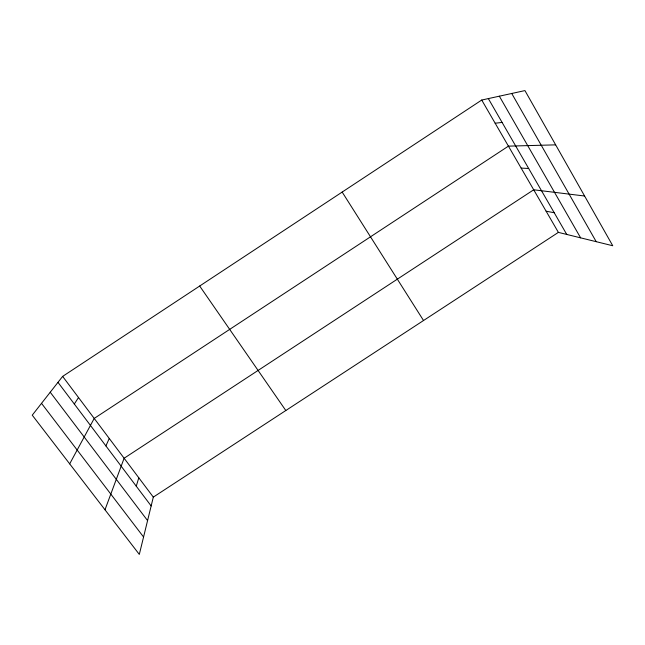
<?xml version="1.0" encoding="UTF-8"?>
<svg xmlns="http://www.w3.org/2000/svg" width="645" height="645" viewBox="0 0 645 645"><rect width="100%" height="100%" fill="white"/><g stroke="black" fill="none" stroke-linecap="round" stroke-linejoin="round"><path stroke-width="0.97" d="M558.385 232.385L153.316 497.118L139.312 554.41L32.25 415.178L62.638 376.398L481.726 100.04L524.941 90.59L612.75 245.745L558.385 232.385L481.726 100.04M136.256 486.177L138.804 477.8M104.99 509.768L124.114 458.248L533.713 189.783L584.612 196.016M105.901 445.921L109.255 438.463M69.684 463.86L94.21 418.436L508.429 146.141L555.659 144.859M74.312 404.012L78.521 397.546M495.158 123.235L502.092 122.421M521.144 168.095L528.674 168.482M546.122 211.213L554.216 212.721M41.522 403.351L143.569 537.011M50.229 392.225L147.576 520.588M57.977 382.34L151.156 505.946M62.638 376.398L153.316 497.118M199.676 286.025L285.816 410.518M342.164 192.065L423.531 320.517M488.338 98.588L566.745 234.441M499.343 96.186L580.629 237.852M511.735 93.477L596.214 241.681"/></g></svg>
